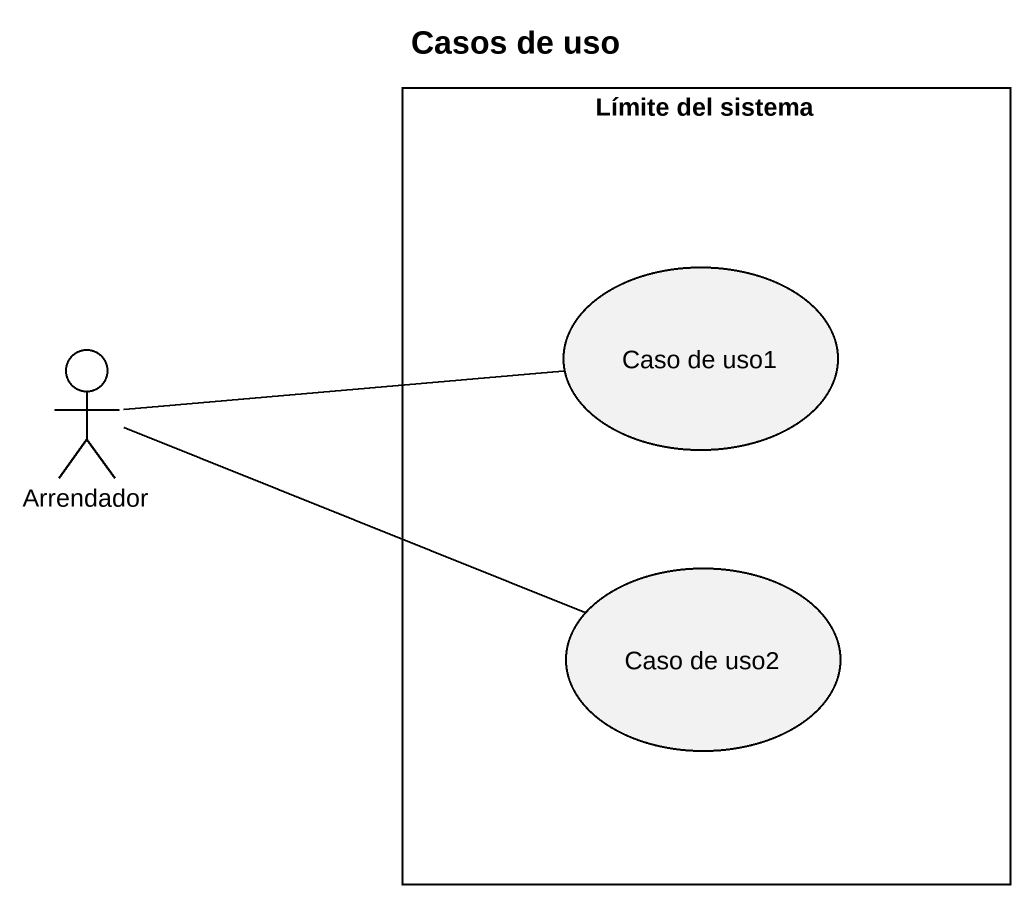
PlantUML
@startuml
title Casos de uso
rectangle "Límite del sistema" as Límite_del_sistema {
  usecase "Caso de uso1" as Caso_de_uso1
  usecase "Caso de uso2" as Caso_de_uso2
}
actor Arrendador
Arrendador -right- Caso_de_uso1
Arrendador -right- Caso_de_uso2
@enduml
